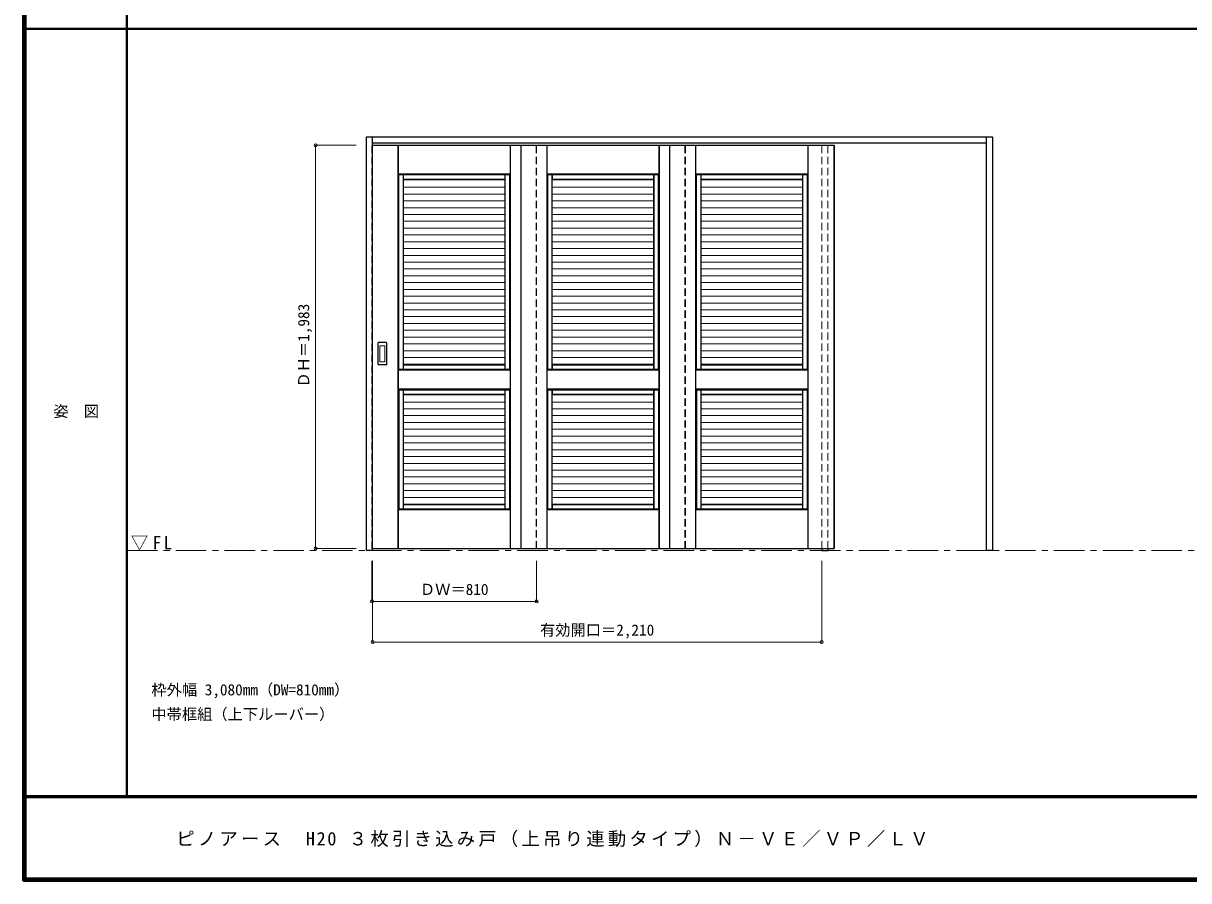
# Model space of a CAD drawing. Units: millimetres, scale not verified. Extents: x -6000 to 5700, y -4307 to 4260.
# Drawn here: x -6000 to -267, y -4205 to 12 of the extents above; entities that cross this region are included whole.
import ezdxf
from ezdxf.enums import TextEntityAlignment as Align

# ---------------------------------------------------------------- set-up
doc = ezdxf.new("R2010")
doc.units = ezdxf.units.MM
doc.header["$LTSCALE"] = 30
doc.header["$PDMODE"] = 32
doc.header["$PDSIZE"] = 15
doc.linetypes.add('CHAIN1', pattern=[8, 5, -1, 1, -1])
doc.linetypes.add('DASHED1', pattern=[1.8, 1.2, -0.6])
for name, color, linetype, lineweight in [('0-2_扉', 4, 'DASHED1', 9), ('0-3_仕上げ', 7, 'Continuous', 18), ('0-4_枠', 3, 'Continuous', 25), ('0-6_引手', 7, 'Continuous', 18), ('0-B_寸法', 7, 'Continuous', 9), ('F-1_枠', 6, 'Continuous', 40)]:
    doc.layers.add(name, color=color, linetype=linetype, lineweight=lineweight)
doc.layers.add('0-A_文字', color=7, linetype='Continuous')
doc.layers.add('F-A_文字', color=7, linetype='Continuous')
doc.styles.add('ＭＳ ゴシック', font='')
doc.styles.get('ＭＳ ゴシック').set_extended_font_data('MS Gothic')

msp = doc.modelspace()

# ---------------------------------------------------------------- linework, layer by layer
at = {"layer": '0-2_扉'}
for p, q in [((-4285, -587.75), (-4282, -587.75)), ((-4285, -2570.75), (-4285, -587.75)), ((-3475, -2570.75), (-3475, -587.75)), ((-2743, -2570.75), (-2743, -587.75)), ((-4282, -2570.75), (-4285, -2570.75))]:
    msp.add_line(p, q, dxfattribs=at)
at = {"layer": '0-2_扉', "color": 3, "linetype": 'Continuous', "lineweight": 25}
for p, q in [((-3553, -587.75), (-3553, -2570.75)), ((-2821, -587.75), (-2821, -2570.75)), ((-4282, -2570.75), (-2011, -2570.75))]:
    msp.add_line(p, q, dxfattribs=at)
msp.add_lwpolyline([(-4282, -587.75), (-2011, -587.75), (-2011, -2570.75)], dxfattribs=at)
at = {"layer": '0-3_仕上げ', "color": 4, "linetype": 'DASHED1', "lineweight": 9}
for p, q in [((-4283, -2570.75), (-4283, -587.75)), ((-3477, -2570.75), (-3477, -587.75)), ((-2745, -2570.75), (-2745, -587.75))]:
    msp.add_line(p, q, dxfattribs=at)
at = {"layer": '0-3_仕上げ'}
for p, q in [((-4157, -2570.75), (-4157, -587.75)), ((-4156, -728.75), (-4156, -587.75)), ((-4155, -727.75), (-4155, -587.75)), ((-3605, -727.75), (-3605, -587.75)), ((-3604, -728.75), (-3604, -587.75)), ((-3603, -2570.75), (-3603, -587.75)), ((-3551, -2570.75), (-3551, -587.75)), ((-3425, -2570.75), (-3425, -587.75)), ((-3424, -728.75), (-3424, -587.75)), ((-3423, -727.75), (-3423, -587.75)), ((-2873, -727.75), (-2873, -587.75)), ((-2872, -728.75), (-2872, -587.75)), ((-2871, -2570.75), (-2871, -587.75)), ((-2819, -2570.75), (-2819, -587.75)), ((-2693, -2570.75), (-2693, -587.75)), ((-2692, -728.75), (-2692, -587.75)), ((-2691, -727.75), (-2691, -587.75)), ((-2141, -727.75), (-2141, -587.75)), ((-2140, -728.75), (-2140, -587.75)), ((-2139, -2570.75), (-2139, -587.75)), ((-2013, -2570.75), (-2013, -587.75)), ((-4155, -727.75), (-4156, -728.75)), ((-4156, -728.75), (-4153, -731.75)), ((-4155, -727.75), (-3605, -727.75)), ((-3608, -733.75), (-4152, -733.75)), ((-4152, -733.75), (-4152, -1689.75)), ((-4131, -733.75), (-4131, -1689.75)), ((-3629, -733.75), (-3629, -1689.75)), ((-3608, -733.75), (-3608, -1689.75)), ((-3607, -731.75), (-3604, -728.75)), ((-3605, -727.75), (-3604, -728.75)), ((-3423, -727.75), (-3424, -728.75)), ((-3424, -728.75), (-3421, -731.75)), ((-3423, -727.75), (-2873, -727.75)), ((-2876, -733.75), (-3420, -733.75)), ((-3420, -733.75), (-3420, -1689.75)), ((-3399, -733.75), (-3399, -1689.75)), ((-2897, -733.75), (-2897, -1689.75)), ((-2876, -733.75), (-2876, -1689.75)), ((-2875, -731.75), (-2872, -728.75)), ((-2873, -727.75), (-2872, -728.75)), ((-2691, -727.75), (-2692, -728.75)), ((-2692, -728.75), (-2689, -731.75)), ((-2691, -727.75), (-2141, -727.75)), ((-2144, -733.75), (-2688, -733.75)), ((-2688, -733.75), (-2688, -1689.75)), ((-2667, -733.75), (-2667, -1689.75)), ((-2165, -733.75), (-2165, -1689.75)), ((-2144, -733.75), (-2144, -1689.75)), ((-2143, -731.75), (-2140, -728.75)), ((-2141, -727.75), (-2140, -728.75)), ((-3630, -756.71), (-4130, -756.71)), ((-4130, -758.21), (-3630, -758.21)), ((-4130, -794.28), (-3630, -794.28)), ((-4129, -754.75), (-3631, -754.75)), ((-2898, -756.71), (-3398, -756.71)), ((-3398, -758.21), (-2898, -758.21)), ((-3398, -794.28), (-2898, -794.28)), ((-3397, -754.75), (-2899, -754.75)), ((-2166, -756.71), (-2666, -756.71)), ((-2666, -758.21), (-2166, -758.21)), ((-2666, -794.28), (-2166, -794.28)), ((-2665, -754.75), (-2167, -754.75)), ((-4130, -827.78), (-3630, -827.78)), ((-3398, -827.78), (-2898, -827.78)), ((-2666, -827.78), (-2166, -827.78)), ((-4130, -861.28), (-3630, -861.28)), ((-4130, -894.78), (-3630, -894.78)), ((-3398, -861.28), (-2898, -861.28)), ((-3398, -894.78), (-2898, -894.78)), ((-2666, -861.28), (-2166, -861.28)), ((-2666, -894.78), (-2166, -894.78)), ((-4130, -928.28), (-3630, -928.28)), ((-4130, -961.78), (-3630, -961.78)), ((-3398, -928.28), (-2898, -928.28)), ((-3398, -961.78), (-2898, -961.78)), ((-2666, -928.28), (-2166, -928.28)), ((-2666, -961.78), (-2166, -961.78)), ((-4130, -995.28), (-3630, -995.28)), ((-4130, -1028.78), (-3630, -1028.78)), ((-3398, -995.28), (-2898, -995.28)), ((-3398, -1028.78), (-2898, -1028.78)), ((-2666, -995.28), (-2166, -995.28)), ((-2666, -1028.78), (-2166, -1028.78)), ((-4130, -1062.28), (-3630, -1062.28)), ((-3398, -1062.28), (-2898, -1062.28)), ((-2666, -1062.28), (-2166, -1062.28)), ((-4130, -1095.78), (-3630, -1095.78)), ((-4130, -1129.28), (-3630, -1129.28)), ((-3398, -1095.78), (-2898, -1095.78)), ((-3398, -1129.28), (-2898, -1129.28)), ((-2666, -1095.78), (-2166, -1095.78)), ((-2666, -1129.28), (-2166, -1129.28)), ((-4130, -1162.78), (-3630, -1162.78)), ((-4130, -1196.28), (-3630, -1196.28)), ((-3398, -1162.78), (-2898, -1162.78)), ((-3398, -1196.28), (-2898, -1196.28)), ((-2666, -1162.78), (-2166, -1162.78)), ((-2666, -1196.28), (-2166, -1196.28)), ((-4130, -1229.78), (-3630, -1229.78)), ((-3398, -1229.78), (-2898, -1229.78)), ((-2666, -1229.78), (-2166, -1229.78)), ((-4130, -1263.28), (-3630, -1263.28)), ((-4130, -1296.78), (-3630, -1296.78)), ((-3398, -1263.28), (-2898, -1263.28)), ((-3398, -1296.78), (-2898, -1296.78)), ((-2666, -1263.28), (-2166, -1263.28)), ((-2666, -1296.78), (-2166, -1296.78)), ((-4130, -1330.28), (-3630, -1330.28)), ((-4130, -1363.78), (-3630, -1363.78)), ((-3398, -1330.28), (-2898, -1330.28)), ((-3398, -1363.78), (-2898, -1363.78)), ((-2666, -1330.28), (-2166, -1330.28)), ((-2666, -1363.78), (-2166, -1363.78)), ((-4130, -1397.28), (-3630, -1397.28)), ((-4130, -1430.78), (-3630, -1430.78)), ((-3398, -1397.28), (-2898, -1397.28)), ((-3398, -1430.78), (-2898, -1430.78)), ((-2666, -1397.28), (-2166, -1397.28)), ((-2666, -1430.78), (-2166, -1430.78)), ((-4130, -1464.28), (-3630, -1464.28)), ((-3398, -1464.28), (-2898, -1464.28)), ((-2666, -1464.28), (-2166, -1464.28)), ((-4130, -1497.78), (-3630, -1497.78)), ((-4130, -1531.28), (-3630, -1531.28)), ((-3398, -1497.78), (-2898, -1497.78)), ((-3398, -1531.28), (-2898, -1531.28)), ((-2666, -1497.78), (-2166, -1497.78)), ((-2666, -1531.28), (-2166, -1531.28)), ((-4130, -1564.78), (-3630, -1564.78)), ((-4130, -1598.28), (-3630, -1598.28)), ((-3398, -1564.78), (-2898, -1564.78)), ((-3398, -1598.28), (-2898, -1598.28)), ((-2666, -1564.78), (-2166, -1564.78)), ((-2666, -1598.28), (-2166, -1598.28)), ((-4130, -1631.78), (-3630, -1631.78)), ((-3398, -1631.78), (-2898, -1631.78)), ((-2666, -1631.78), (-2166, -1631.78)), ((-4153, -1689.75), (-4156, -1692.75)), ((-4155, -1693.75), (-4156, -1692.75)), ((-4156, -1786.75), (-4156, -1692.75)), ((-4155, -1785.75), (-4155, -1693.75)), ((-4155, -1693.75), (-3605, -1693.75)), ((-4130, -1665.28), (-3630, -1665.28)), ((-4130, -1667.75), (-4129, -1668.75)), ((-3630, -1667.75), (-3631, -1668.75)), ((-3631, -1668.75), (-3631, -1689.75)), ((-3604, -1692.75), (-3607, -1689.75)), ((-3605, -1693.75), (-3604, -1692.75)), ((-3605, -1785.75), (-3605, -1693.75)), ((-3421, -1689.75), (-3424, -1692.75)), ((-3423, -1693.75), (-3424, -1692.75)), ((-3424, -1786.75), (-3424, -1692.75)), ((-3423, -1785.75), (-3423, -1693.75)), ((-3423, -1693.75), (-2873, -1693.75)), ((-3398, -1665.28), (-2898, -1665.28)), ((-3398, -1667.75), (-3397, -1668.75)), ((-2898, -1667.75), (-2899, -1668.75)), ((-2899, -1668.75), (-2899, -1689.75)), ((-2872, -1692.75), (-2875, -1689.75)), ((-2873, -1693.75), (-2872, -1692.75)), ((-2873, -1785.75), (-2873, -1693.75)), ((-2689, -1689.75), (-2692, -1692.75)), ((-2691, -1693.75), (-2692, -1692.75)), ((-2692, -1786.75), (-2692, -1692.75)), ((-2691, -1785.75), (-2691, -1693.75)), ((-2691, -1693.75), (-2141, -1693.75)), ((-2666, -1665.28), (-2166, -1665.28)), ((-2666, -1667.75), (-2665, -1668.75)), ((-2166, -1667.75), (-2167, -1668.75)), ((-2167, -1668.75), (-2167, -1689.75)), ((-2140, -1692.75), (-2143, -1689.75)), ((-2141, -1693.75), (-2140, -1692.75)), ((-2141, -1785.75), (-2141, -1693.75)), ((-4156, -1786.75), (-4155, -1785.75)), ((-4156, -1786.75), (-4153, -1789.75)), ((-3605, -1785.75), (-4155, -1785.75)), ((-3608, -1791.75), (-4152, -1791.75)), ((-4152, -1791.75), (-4152, -2376.75)), ((-4131, -1791.75), (-4131, -2376.75)), ((-3630, -1814.71), (-4130, -1814.71)), ((-4129, -1812.75), (-3631, -1812.75)), ((-3629, -1791.75), (-3629, -2376.75)), ((-3608, -1791.75), (-3608, -2376.75)), ((-3604, -1786.75), (-3605, -1785.75)), ((-3424, -1786.75), (-3423, -1785.75)), ((-3424, -1786.75), (-3421, -1789.75)), ((-2873, -1785.75), (-3423, -1785.75)), ((-2876, -1791.75), (-3420, -1791.75)), ((-3420, -1791.75), (-3420, -2376.75)), ((-3399, -1791.75), (-3399, -2376.75)), ((-2898, -1814.71), (-3398, -1814.71)), ((-3397, -1812.75), (-2899, -1812.75)), ((-2897, -1791.75), (-2897, -2376.75)), ((-2876, -1791.75), (-2876, -2376.75)), ((-2872, -1786.75), (-2873, -1785.75)), ((-2692, -1786.75), (-2691, -1785.75)), ((-2692, -1786.75), (-2689, -1789.75)), ((-2141, -1785.75), (-2691, -1785.75)), ((-2144, -1791.75), (-2688, -1791.75)), ((-2688, -1791.75), (-2688, -2376.75)), ((-2667, -1791.75), (-2667, -2376.75)), ((-2166, -1814.71), (-2666, -1814.71)), ((-2665, -1812.75), (-2167, -1812.75)), ((-2165, -1791.75), (-2165, -2376.75)), ((-2144, -1791.75), (-2144, -2376.75)), ((-2140, -1786.75), (-2141, -1785.75)), ((-4130, -1850.79), (-3630, -1850.79)), ((-4130, -1884.29), (-3630, -1884.29)), ((-3398, -1850.79), (-2898, -1850.79)), ((-3398, -1884.29), (-2898, -1884.29)), ((-2666, -1850.79), (-2166, -1850.79)), ((-2666, -1884.29), (-2166, -1884.29)), ((-4130, -1917.78), (-3630, -1917.78)), ((-3398, -1917.78), (-2898, -1917.78)), ((-2666, -1917.78), (-2166, -1917.78)), ((-4130, -1951.28), (-3630, -1951.28)), ((-4130, -1984.78), (-3630, -1984.78)), ((-3398, -1951.28), (-2898, -1951.28)), ((-3398, -1984.78), (-2898, -1984.78)), ((-2666, -1951.28), (-2166, -1951.28)), ((-2666, -1984.78), (-2166, -1984.78)), ((-4130, -2018.28), (-3630, -2018.28)), ((-4130, -2051.78), (-3630, -2051.78)), ((-3398, -2018.28), (-2898, -2018.28)), ((-3398, -2051.78), (-2898, -2051.78)), ((-2666, -2018.28), (-2166, -2018.28)), ((-2666, -2051.78), (-2166, -2051.78)), ((-4130, -2085.28), (-3630, -2085.28)), ((-4130, -2118.78), (-3630, -2118.78)), ((-3398, -2085.28), (-2898, -2085.28)), ((-3398, -2118.78), (-2898, -2118.78)), ((-2666, -2085.28), (-2166, -2085.28)), ((-2666, -2118.78), (-2166, -2118.78)), ((-4130, -2152.28), (-3630, -2152.28)), ((-3398, -2152.28), (-2898, -2152.28)), ((-2666, -2152.28), (-2166, -2152.28)), ((-4130, -2185.78), (-3630, -2185.78)), ((-4130, -2219.28), (-3630, -2219.28)), ((-3398, -2185.78), (-2898, -2185.78)), ((-3398, -2219.28), (-2898, -2219.28)), ((-2666, -2185.78), (-2166, -2185.78)), ((-2666, -2219.28), (-2166, -2219.28)), ((-4130, -2252.78), (-3630, -2252.78)), ((-4130, -2286.28), (-3630, -2286.28)), ((-3398, -2252.78), (-2898, -2252.78)), ((-3398, -2286.28), (-2898, -2286.28)), ((-2666, -2252.78), (-2166, -2252.78)), ((-2666, -2286.28), (-2166, -2286.28)), ((-4130, -2319.78), (-3630, -2319.78)), ((-3398, -2319.78), (-2898, -2319.78)), ((-2666, -2319.78), (-2166, -2319.78)), ((-4153, -2376.75), (-4156, -2379.75)), ((-4156, -2570.75), (-4156, -2379.75)), ((-4155, -2380.75), (-4156, -2379.75)), ((-4155, -2570.75), (-4155, -2380.75)), ((-4155, -2380.75), (-3605, -2380.75)), ((-4130, -2353.28), (-3630, -2353.28)), ((-4130, -2354.75), (-4129, -2355.75)), ((-3631, -2355.75), (-4129, -2355.75)), ((-4129, -2355.75), (-4129, -2376.75)), ((-3630, -2354.75), (-3631, -2355.75)), ((-3631, -2355.75), (-3631, -2376.75)), ((-3604, -2379.75), (-3607, -2376.75)), ((-3605, -2380.75), (-3604, -2379.75)), ((-3605, -2570.75), (-3605, -2380.75)), ((-3604, -2570.75), (-3604, -2379.75)), ((-3421, -2376.75), (-3424, -2379.75)), ((-3424, -2570.75), (-3424, -2379.75)), ((-3423, -2380.75), (-3424, -2379.75)), ((-3423, -2570.75), (-3423, -2380.75)), ((-3423, -2380.75), (-2873, -2380.75)), ((-3398, -2353.28), (-2898, -2353.28)), ((-3398, -2354.75), (-3397, -2355.75)), ((-2899, -2355.75), (-3397, -2355.75)), ((-3397, -2355.75), (-3397, -2376.75)), ((-2898, -2354.75), (-2899, -2355.75)), ((-2899, -2355.75), (-2899, -2376.75)), ((-2872, -2379.75), (-2875, -2376.75)), ((-2873, -2380.75), (-2872, -2379.75)), ((-2873, -2570.75), (-2873, -2380.75)), ((-2872, -2570.75), (-2872, -2379.75)), ((-2689, -2376.75), (-2692, -2379.75)), ((-2692, -2570.75), (-2692, -2379.75)), ((-2691, -2380.75), (-2692, -2379.75)), ((-2691, -2570.75), (-2691, -2380.75)), ((-2691, -2380.75), (-2141, -2380.75)), ((-2666, -2353.28), (-2166, -2353.28)), ((-2666, -2354.75), (-2665, -2355.75)), ((-2167, -2355.75), (-2665, -2355.75)), ((-2665, -2355.75), (-2665, -2376.75)), ((-2166, -2354.75), (-2167, -2355.75)), ((-2167, -2355.75), (-2167, -2376.75)), ((-2140, -2379.75), (-2143, -2376.75)), ((-2141, -2380.75), (-2140, -2379.75)), ((-2141, -2570.75), (-2141, -2380.75)), ((-2140, -2570.75), (-2140, -2379.75))]:
    msp.add_line(p, q, dxfattribs=at)
at = {"layer": '0-3_仕上げ', "color": 3, "lineweight": 25}
for p, q in [((-4153, -1689.75), (-4153, -731.75)), ((-4153, -731.75), (-3607, -731.75)), ((-4130, -1689.75), (-4130, -731.75)), ((-3630, -1689.75), (-3630, -731.75)), ((-3607, -1689.75), (-3607, -731.75)), ((-3421, -1689.75), (-3421, -731.75)), ((-3421, -731.75), (-2875, -731.75)), ((-3398, -1689.75), (-3398, -731.75)), ((-2898, -1689.75), (-2898, -731.75)), ((-2875, -1689.75), (-2875, -731.75)), ((-2689, -1689.75), (-2689, -731.75)), ((-2689, -731.75), (-2143, -731.75)), ((-2666, -1689.75), (-2666, -731.75)), ((-2166, -1689.75), (-2166, -731.75)), ((-2143, -1689.75), (-2143, -731.75)), ((-3630, -755.75), (-4130, -755.75)), ((-2898, -755.75), (-3398, -755.75)), ((-2166, -755.75), (-2666, -755.75)), ((-4153, -1689.75), (-3607, -1689.75)), ((-3630, -1667.75), (-4130, -1667.75)), ((-3421, -1689.75), (-2875, -1689.75)), ((-2898, -1667.75), (-3398, -1667.75)), ((-2689, -1689.75), (-2143, -1689.75)), ((-2166, -1667.75), (-2666, -1667.75)), ((-4153, -1789.75), (-4153, -2376.75)), ((-3607, -1789.75), (-4153, -1789.75)), ((-4130, -2376.75), (-4130, -1789.75)), ((-3630, -1813.75), (-4130, -1813.75)), ((-3630, -2376.75), (-3630, -1789.75)), ((-3607, -1789.75), (-3607, -2376.75)), ((-3421, -1789.75), (-3421, -2376.75)), ((-2875, -1789.75), (-3421, -1789.75)), ((-3398, -2376.75), (-3398, -1789.75)), ((-2898, -1813.75), (-3398, -1813.75)), ((-2898, -2376.75), (-2898, -1789.75)), ((-2875, -1789.75), (-2875, -2376.75)), ((-2689, -1789.75), (-2689, -2376.75)), ((-2143, -1789.75), (-2689, -1789.75)), ((-2666, -2376.75), (-2666, -1789.75)), ((-2166, -1813.75), (-2666, -1813.75)), ((-2166, -2376.75), (-2166, -1789.75)), ((-2143, -1789.75), (-2143, -2376.75)), ((-4153, -2376.75), (-3607, -2376.75)), ((-3630, -2354.75), (-4130, -2354.75)), ((-3421, -2376.75), (-2875, -2376.75)), ((-2898, -2354.75), (-3398, -2354.75)), ((-2689, -2376.75), (-2143, -2376.75)), ((-2166, -2354.75), (-2666, -2354.75))]:
    msp.add_line(p, q, dxfattribs=at)
at = {"layer": '0-3_仕上げ'}
for points in [[(-4130, -755.75), (-4129, -754.75), (-4129, -733.75)], [(-3630, -755.75), (-3631, -754.75), (-3631, -733.75)], [(-3398, -755.75), (-3397, -754.75), (-3397, -733.75)], [(-2898, -755.75), (-2899, -754.75), (-2899, -733.75)], [(-2666, -755.75), (-2665, -754.75), (-2665, -733.75)], [(-2166, -755.75), (-2167, -754.75), (-2167, -733.75)], [(-3631, -1668.75), (-4129, -1668.75), (-4129, -1689.75)], [(-3607, -1789.75), (-3604, -1786.75), (-3604, -1692.75)], [(-2899, -1668.75), (-3397, -1668.75), (-3397, -1689.75)], [(-2875, -1789.75), (-2872, -1786.75), (-2872, -1692.75)], [(-2167, -1668.75), (-2665, -1668.75), (-2665, -1689.75)], [(-2143, -1789.75), (-2140, -1786.75), (-2140, -1692.75)], [(-4130, -1813.75), (-4129, -1812.75), (-4129, -1791.75)], [(-3630, -1813.75), (-3631, -1812.75), (-3631, -1791.75)], [(-3398, -1813.75), (-3397, -1812.75), (-3397, -1791.75)], [(-2898, -1813.75), (-2899, -1812.75), (-2899, -1791.75)], [(-2666, -1813.75), (-2665, -1812.75), (-2665, -1791.75)], [(-2166, -1813.75), (-2167, -1812.75), (-2167, -1791.75)]]:
    msp.add_lwpolyline(points, dxfattribs=at)
at = {"layer": '0-4_枠'}
for p, q in [((-4282, -2581.25), (-4282, -546.25)), ((-1262, -2581.25), (-1262, -546.25)), ((-4282, -576.25), (-1262, -576.25)), ((-2072, -2570.75), (-2072, -2581.25)), ((-2042, -2570.75), (-2042, -2581.25)), ((-2072, -2581.25), (-2042, -2581.25)), ((-1232, -2581.25), (-1262, -2581.25))]:
    msp.add_line(p, q, dxfattribs=at)
at = {"layer": '0-4_枠', "color": 4, "linetype": 'DASHED1', "lineweight": 9}
for p, q in [((-2072, -2570.75), (-2072, -576.25)), ((-2042, -2570.75), (-2042, -576.25))]:
    msp.add_line(p, q, dxfattribs=at)
at = {"layer": '0-4_枠'}
for points in [[(-4282, -2581.25), (-4312, -2581.25), (-4312, -546.25)], [(-4312, -546.25), (-1232, -546.25), (-1232, -2581.25)]]:
    msp.add_lwpolyline(points, dxfattribs=at)
at = {"layer": '0-6_引手', "color": 3, "lineweight": 25}
for p, q in [((-4255, -1666.75), (-4255, -1559.75)), ((-4214.5, -1558.25), (-4253.5, -1558.25)), ((-4213, -1559.75), (-4213, -1666.75)), ((-4214.5, -1668.25), (-4253.5, -1668.25))]:
    msp.add_line(p, q, dxfattribs=at)
at = {"layer": '0-6_引手'}
for p, q in [((-4246.5, -1650.75), (-4246.5, -1575.75)), ((-4223, -1574.25), (-4245, -1574.25)), ((-4221.5, -1575.75), (-4221.5, -1650.75)), ((-4223, -1652.25), (-4245, -1652.25))]:
    msp.add_line(p, q, dxfattribs=at)
at = {"layer": '0-6_引手', "color": 3, "lineweight": 25}
for centre, start, end in [((-4253.5, -1559.75), 90, 180), ((-4214.5, -1559.75), 0, 90), ((-4253.5, -1666.75), 180, 270), ((-4214.5, -1666.75), 270, 0)]:
    msp.add_arc(centre, 1.5, start, end, dxfattribs=at)
at = {"layer": '0-6_引手'}
for centre, start, end in [((-4245, -1575.75), 90, 180), ((-4223, -1575.75), 0, 90), ((-4245, -1650.75), 180, 270), ((-4223, -1650.75), 270, 0)]:
    msp.add_arc(centre, 1.5, start, end, dxfattribs=at)
at = {"layer": '0-B_寸法', "color": 4}
for p, q in [((-4562, -587.75), (-4562, -2570.75)), ((-4562, -587.75), (-4362, -587.75)), ((-4562, -2570.75), (-4362, -2570.75)), ((-4285, -2831.25), (-4285, -2631.25)), ((-4282, -3031.25), (-4282, -2631.25)), ((-3475, -2831.25), (-3475, -2631.25)), ((-2072, -3031.25), (-2072, -2631.25)), ((-4285, -2831.25), (-3475, -2831.25)), ((-4282, -3031.25), (-2072, -3031.25))]:
    msp.add_line(p, q, dxfattribs=at)
at = {"layer": '0-B_寸法'}
for p in [(-4562, -587.75), (-4562, -2570.75), (-4285, -2831.25), (-3475, -2831.25), (-4282, -3031.25), (-2072, -3031.25)]:
    msp.add_point(p, dxfattribs=at)
at = {"layer": 'F-1_枠'}
for p, q in [((-6000, 4175), (-6000, -4205)), ((-5995, 4175), (-5995, -4205)), ((-5990, 4175), (-5990, -4205)), ((-5490, 4175), (-5490, -3790)), ((-6000, -15.5), (5700, -15.5)), ((5700, -3790), (-6000, -3790)), ((5700, -3795), (-6000, -3795)), ((5700, -4195), (-6000, -4195)), ((5700, -4200), (-6000, -4200)), ((5700, -4205), (-6000, -4205))]:
    msp.add_line(p, q, dxfattribs=at)
at = {"layer": 'F-1_枠', "color": 7, "linetype": 'CHAIN1', "lineweight": 18}
msp.add_line((-5490, -2581.25), (100, -2581.25), dxfattribs=at)

# ---------------------------------------------------------------- texts
at = {"layer": '0-A_文字', "style": 'ＭＳ ゴシック'}
for s, p in [('枠外幅 3,080mm（DW=810mm）', (-5370, -3310)), ('中帯框組（上下ルーバー）', (-5370, -3430))]:
    msp.add_text(s, height=54.99, dxfattribs=at).set_placement(p, align=Align.BOTTOM_LEFT)
at = {"layer": '0-B_寸法', "style": 'ＭＳ ゴシック'}
msp.add_text('ＤＨ＝1,983', height=54.99, rotation=90, dxfattribs=at).set_placement((-4577, -1779.5), align=Align.BOTTOM_LEFT)
for s, p in [('ＤＷ＝810', (-4048.75, -2816.25)), ('有効開口＝2,210', (-3458.25, -3016.25))]:
    msp.add_text(s, height=54.99, dxfattribs=at).set_placement(p, align=Align.BOTTOM_LEFT)
at = {"layer": 'F-A_文字', "style": 'ＭＳ ゴシック'}
msp.add_text('姿\u3000図', height=54.99, dxfattribs=at).set_placement((-5852.5, -1940.25), align=Align.BOTTOM_LEFT)
at = {"layer": 'F-A_文字', "char_height": 65.98, "attachment_point": 7, "style": 'ＭＳ ゴシック'}
for s, insert in [('\\T1.26;\\W0.95;▽FL', (-5471.25, -2581.25)), ('\\T1.18;ピノアース\u3000H20\\~３枚引き込み戸（上吊り連動タイプ）Ｎ－ＶＥ／ＶＰ／ＬＶ', (-5247.55, -4040))]:
    msp.add_mtext(s, dxfattribs=dict(at, insert=insert))

doc.saveas('drawing.dxf')
